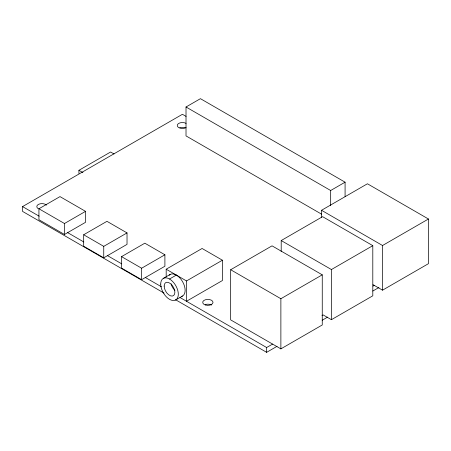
<?xml version="1.0" encoding="UTF-8"?>
<svg xmlns="http://www.w3.org/2000/svg" width="451" height="451" viewBox="0 0 451 451"><rect width="100%" height="100%" fill="white"/><g stroke="black" fill="none" stroke-linecap="round" stroke-linejoin="round"><path stroke-width="0.68" d="M321.552 214.152L186.015 135.903L186.015 106.994L200.43 98.673L345.083 182.187L345.083 196.642M78.931 173.5L78.931 170.298L110.608 152.01L114.024 153.983M164.125 293.139L22.55 211.401L22.55 206.597L182.424 114.295L186.083 116.409M38.933 208.768L59.989 196.608L85.538 211.356L85.538 222.315L64.482 234.469L38.933 219.722L38.933 208.768L64.482 223.516L85.538 211.356M83.672 234.762L106.955 221.323L127.024 232.913L127.024 244.374L103.747 257.814L83.672 246.223L83.672 234.762L103.747 246.353L127.024 232.913M121.55 256.636L144.833 243.19L164.903 254.781L164.903 266.242L141.625 279.682L121.55 268.097L121.55 256.636L141.625 268.221L164.903 254.781M166.182 276.914L166.182 269.213L202.093 248.478L222.416 260.216L222.416 280.528L186.511 301.257L186.511 280.945L222.416 260.216M163.301 278.402L170.128 274.462M169.52 279.017L176.347 275.082M186.015 106.994L330.668 190.508L345.083 182.187M321.529 217.264L321.529 210.284L367.435 183.777L428.45 219.006L428.45 263.672L382.544 290.173L373.045 284.694M175.738 299.943L182.565 296.008M230.664 269.737L272.043 245.846L322.256 274.834L322.256 324.979L280.877 348.871L230.664 319.883L230.664 269.737L280.877 298.725L322.256 274.834M281.204 251.703L281.204 240.558L322.589 216.666L372.802 245.654L372.802 295.8L331.417 319.691L323.136 314.911L321.991 315.57M281.204 240.558L331.417 269.546L372.802 245.654M321.529 210.284L382.544 245.507L428.45 219.006M179.932 297.463L266.642 347.524L272.596 344.09M373.039 286.097L374.257 285.393M175.721 299.83L266.642 352.327L277.015 346.34M322.172 320.266L327.663 317.098M372.819 291.03L378.919 287.507M78.931 170.298L82.916 172.598M166.182 269.213L186.511 280.945M22.55 206.597L39.147 216.176M67.656 232.637L83.835 241.978M107.501 255.644L121.747 263.869M145.38 277.512L161.43 286.78M382.544 245.507L382.544 290.173M331.417 269.546L331.417 319.691M330.668 190.508L330.668 205.65M280.877 298.725L280.877 348.871M266.642 347.524L266.642 352.327M141.625 268.221L141.625 279.682M103.747 246.353L103.747 257.814M64.482 223.516L64.482 234.469M174.954 290.416A7.588 4.38 60 0 1 171.166 283.848M169.142 275.251A12.436 7.182 60 0 1 182.565 281.644A12.436 7.182 60 0 1 181.387 296.465M205.278 304.6A5.158 2.982 0 0 1 211.508 305.068M179.842 127.729A5.158 2.982 0 0 1 185 127.729M38.312 208.706A5.158 2.982 0 0 1 38.82 204.235A5.158 2.982 0 0 1 46.43 205.109M186.071 127.61A5.158 2.982 0 0 1 178.771 127.61A5.158 2.982 0 0 1 178.771 123.399A5.158 2.982 0 0 1 186.071 123.399M164.158 286.075A7.588 4.38 60 0 0 172.203 296.087A7.588 4.38 60 0 0 172.203 285.359A7.588 4.38 60 0 0 164.158 286.075M160.725 284.096A12.436 7.182 60 0 0 173.917 300.507A12.436 7.182 60 0 0 173.917 282.918A12.436 7.182 60 0 0 160.725 284.096M205.278 304.955A5.158 2.982 0 0 0 213.019 302.373A5.158 2.982 0 0 0 205.278 299.791A5.158 2.982 0 0 0 205.278 304.955"/></g></svg>
